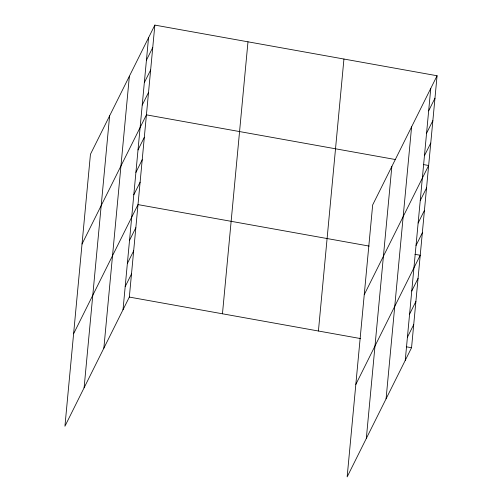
<?xml version="1.0" encoding="UTF-8"?>
<svg xmlns="http://www.w3.org/2000/svg" width="502" height="502" viewBox="0 0 502 502"><rect width="100%" height="100%" fill="white"/><g stroke="black" fill="none" stroke-linecap="round" stroke-linejoin="round"><path stroke-width="0.75" d="M84.098 387.795L109.618 115.824M103.851 348.181L129.372 76.204M123.021 309.728L148.542 37.75M154.848 25.1L90.448 154.271L64.927 426.248L129.328 297.077L154.848 25.1L437.073 75.752L411.552 347.729L347.152 476.9L372.672 204.923L437.073 75.752M222.461 313.788L247.982 41.817M318.419 331.013L343.939 59.035M366.322 438.447L391.842 166.469M386.076 398.826L411.596 126.855M405.246 360.373L430.766 88.402M146.433 60.19L152.746 47.539M144.331 82.623L150.638 69.979M142.223 105.062L148.536 92.412M82.027 244.028L146.427 114.851L395.607 159.573M138.012 149.941L144.325 137.291M135.91 172.381L142.217 159.73M133.802 194.814L140.114 182.163M73.599 333.78L138.006 204.603L369.158 246.087M129.529 240.37L135.835 227.72M127.364 263.487L133.67 250.843M125.193 286.611L131.499 273.96M428.664 110.835L434.97 98.185M426.556 133.275L432.862 120.624M424.454 155.714L430.76 143.064M364.251 294.674L428.652 165.503L423.393 164.556M420.243 200.587L426.549 187.943M418.135 223.026L424.441 210.376M416.032 245.465L422.339 232.815M355.83 384.425L420.23 255.254L414.972 254.313M411.753 291.022L418.059 278.372M409.588 314.139L415.894 301.489M407.417 337.256L413.723 324.606M129.328 297.077L360.48 338.561M406.3 346.782L411.552 347.729"/></g></svg>
